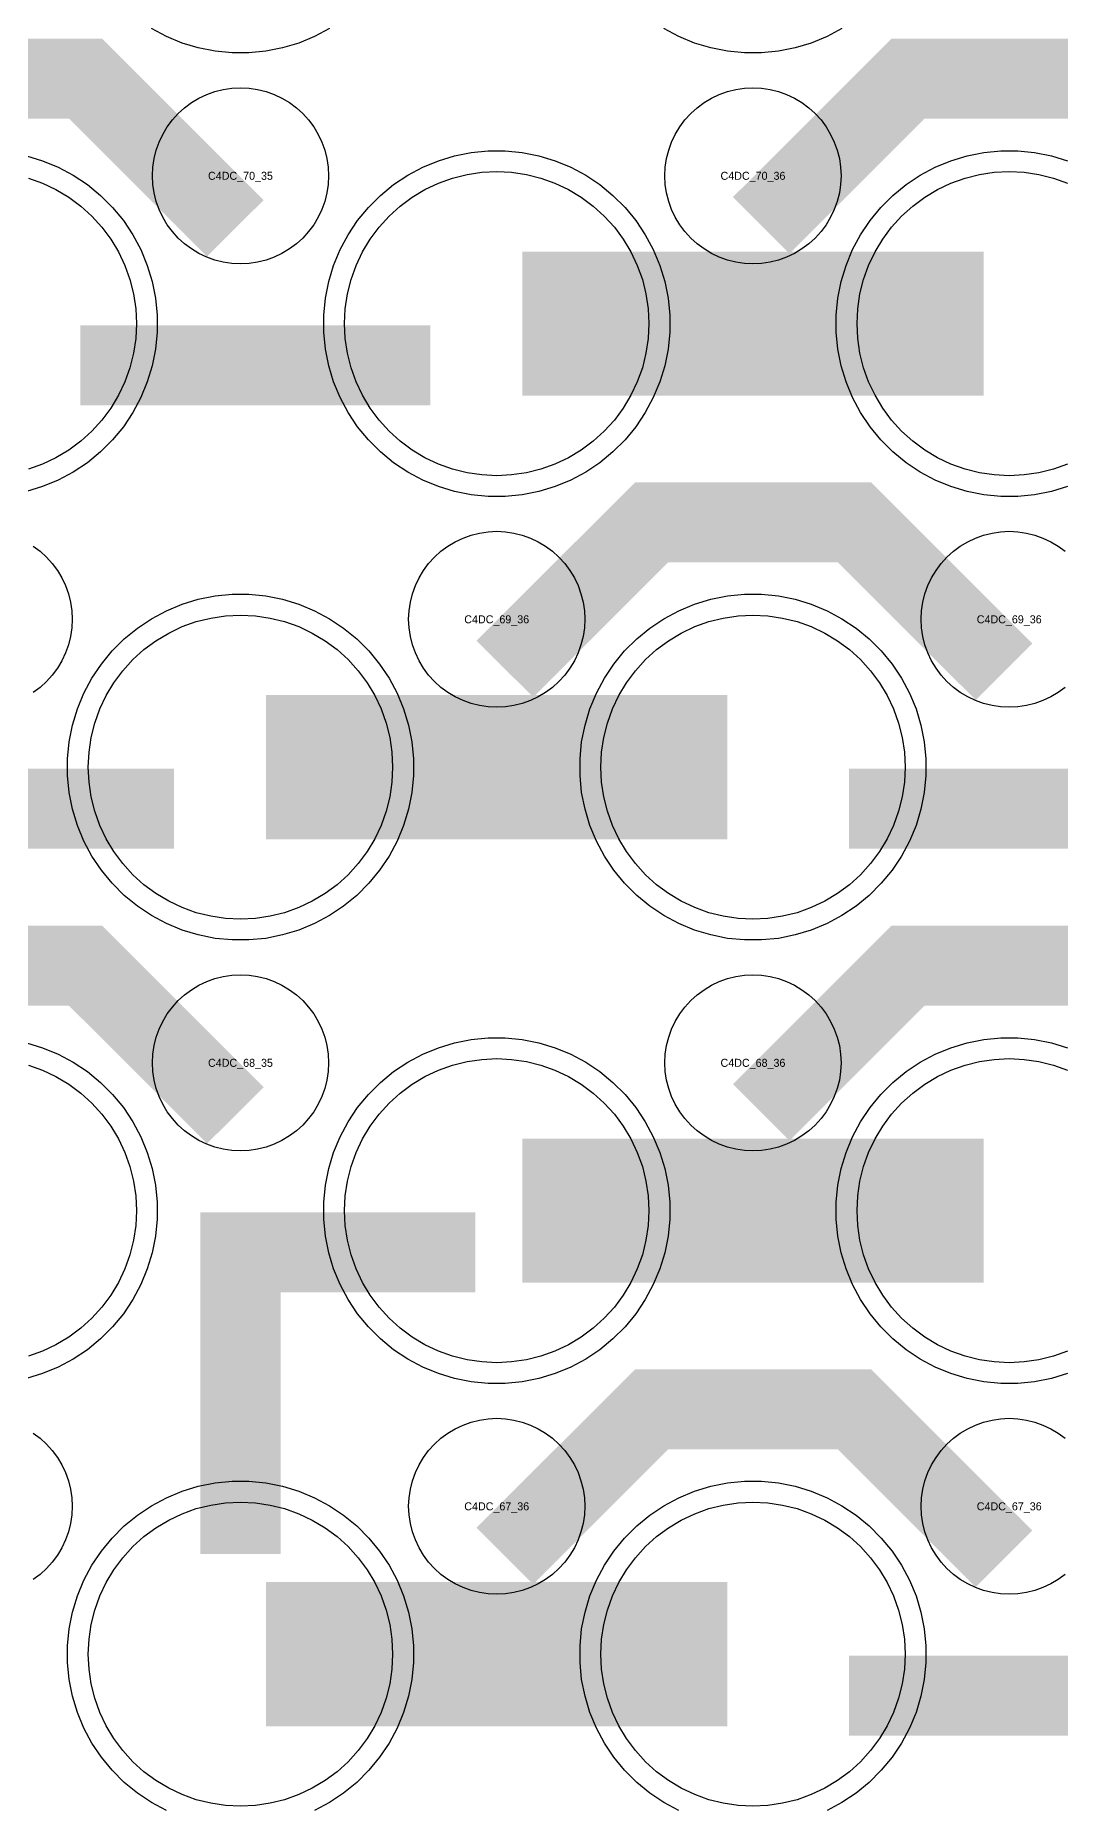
# Model space of a CAD drawing. Extents: x -11880 to 11880, y -14992 to 14992.
# Drawn here: x -624 to -304, y -5604 to -5050 of the extents above; entities that cross this region are included whole.
import ezdxf
from ezdxf.enums import TextEntityAlignment as Align

# ---------------------------------------------------------------- set-up
doc = ezdxf.new("R2010")
doc.units = 0
doc.header["$MEASUREMENT"] = 0
for name, color, linetype in [('GDS_775_DT_237', 138, 'CONTINUOUS'), ('RDL1_FS', 34, 'CONTINUOUS'), ('RDL_BS', 160, 'CONTINUOUS')]:
    doc.layers.add(name, color=color, linetype=linetype)

msp = doc.modelspace()

# ---------------------------------------------------------------- linework, layer by layer
at = {"layer": 'RDL1_FS', "color": 241, "true_color": 0xf7abae}
for points in [[(-480, -5187.589), (-484.657, -5187.36), (-489.268, -5186.676), (-493.791, -5185.544), (-498.181, -5183.972), (-502.395, -5181.98), (-506.395, -5179.582), (-510.14, -5176.804), (-513.594, -5173.674), (-516.724, -5170.22), (-519.502, -5166.475), (-521.9, -5162.475), (-523.892, -5158.261), (-525.464, -5153.871), (-526.596, -5149.348), (-527.28, -5144.737), (-527.509, -5140.08), (-527.28, -5135.423), (-526.596, -5130.812), (-525.464, -5126.289), (-523.892, -5121.899), (-521.9, -5117.685), (-519.502, -5113.685), (-516.724, -5109.94), (-513.594, -5106.486), (-510.14, -5103.356), (-506.395, -5100.578), (-502.395, -5098.18), (-498.181, -5096.188), (-493.791, -5094.616), (-489.268, -5093.484), (-484.657, -5092.8), (-480, -5092.571), (-475.343, -5092.8), (-470.732, -5093.484), (-466.209, -5094.616), (-461.819, -5096.188), (-457.605, -5098.18), (-453.605, -5100.578), (-449.86, -5103.356), (-446.406, -5106.486), (-443.276, -5109.94), (-440.498, -5113.685), (-438.1, -5117.685), (-436.108, -5121.899), (-434.536, -5126.289), (-433.404, -5130.812), (-432.72, -5135.423), (-432.491, -5140.08), (-432.72, -5144.737), (-433.404, -5149.348), (-434.536, -5153.871), (-436.108, -5158.261), (-438.1, -5162.475), (-440.498, -5166.475), (-443.276, -5170.22), (-446.406, -5173.674), (-449.86, -5176.804), (-453.605, -5179.582), (-457.605, -5181.98), (-461.819, -5183.972), (-466.209, -5185.544), (-470.732, -5186.676), (-475.343, -5187.36)], [(-560, -5326.154), (-564.657, -5325.925), (-569.268, -5325.241), (-573.791, -5324.109), (-578.181, -5322.537), (-582.395, -5320.545), (-586.395, -5318.147), (-590.14, -5315.369), (-593.594, -5312.239), (-596.724, -5308.785), (-599.502, -5305.04), (-601.9, -5301.04), (-603.892, -5296.826), (-605.464, -5292.436), (-606.596, -5287.913), (-607.28, -5283.302), (-607.509, -5278.645), (-607.28, -5273.988), (-606.596, -5269.377), (-605.464, -5264.854), (-603.892, -5260.464), (-601.9, -5256.25), (-599.502, -5252.25), (-596.724, -5248.505), (-593.594, -5245.051), (-590.14, -5241.921), (-586.395, -5239.143), (-582.395, -5236.745), (-578.181, -5234.753), (-573.791, -5233.181), (-569.268, -5232.049), (-564.657, -5231.365), (-560, -5231.136), (-555.343, -5231.365), (-550.732, -5232.049), (-546.209, -5233.181), (-541.819, -5234.753), (-537.605, -5236.745), (-533.605, -5239.143), (-529.86, -5241.921), (-526.406, -5245.051), (-523.276, -5248.505), (-520.498, -5252.25), (-518.1, -5256.25), (-516.108, -5260.464), (-514.536, -5264.854), (-513.404, -5269.377), (-512.72, -5273.988), (-512.491, -5278.645), (-512.72, -5283.302), (-513.404, -5287.913), (-514.536, -5292.436), (-516.108, -5296.826), (-518.1, -5301.04), (-520.498, -5305.04), (-523.276, -5308.785), (-526.406, -5312.239), (-529.86, -5315.369), (-533.605, -5318.147), (-537.605, -5320.545), (-541.819, -5322.537), (-546.209, -5324.109), (-550.732, -5325.241), (-555.343, -5325.925)], [(-400, -5326.154), (-404.657, -5325.925), (-409.268, -5325.241), (-413.791, -5324.109), (-418.181, -5322.537), (-422.395, -5320.545), (-426.395, -5318.147), (-430.14, -5315.369), (-433.594, -5312.239), (-436.724, -5308.785), (-439.502, -5305.04), (-441.9, -5301.04), (-443.892, -5296.826), (-445.464, -5292.436), (-446.596, -5287.913), (-447.28, -5283.302), (-447.509, -5278.645), (-447.28, -5273.988), (-446.596, -5269.377), (-445.464, -5264.854), (-443.892, -5260.464), (-441.9, -5256.25), (-439.502, -5252.25), (-436.724, -5248.505), (-433.594, -5245.051), (-430.14, -5241.921), (-426.395, -5239.143), (-422.395, -5236.745), (-418.181, -5234.753), (-413.791, -5233.181), (-409.268, -5232.049), (-404.657, -5231.365), (-400, -5231.136), (-395.343, -5231.365), (-390.732, -5232.049), (-386.209, -5233.181), (-381.819, -5234.753), (-377.605, -5236.745), (-373.605, -5239.143), (-369.86, -5241.921), (-366.406, -5245.051), (-363.276, -5248.505), (-360.498, -5252.25), (-358.1, -5256.25), (-356.108, -5260.464), (-354.536, -5264.854), (-353.404, -5269.377), (-352.72, -5273.988), (-352.491, -5278.645), (-352.72, -5283.302), (-353.404, -5287.913), (-354.536, -5292.436), (-356.108, -5296.826), (-358.1, -5301.04), (-360.498, -5305.04), (-363.276, -5308.785), (-366.406, -5312.239), (-369.86, -5315.369), (-373.605, -5318.147), (-377.605, -5320.545), (-381.819, -5322.537), (-386.209, -5324.109), (-390.732, -5325.241), (-395.343, -5325.925)]]:
    msp.add_lwpolyline(points, close=True, dxfattribs=at)
for points in [[(-301.819, -5183.972), (-306.209, -5185.544), (-310.732, -5186.676), (-315.343, -5187.36), (-320, -5187.589), (-324.657, -5187.36), (-329.268, -5186.676), (-333.791, -5185.544), (-338.181, -5183.972), (-342.395, -5181.98), (-346.395, -5179.582), (-350.14, -5176.804), (-353.594, -5173.674), (-356.724, -5170.22), (-359.502, -5166.475), (-361.9, -5162.475), (-363.892, -5158.261), (-365.464, -5153.871), (-366.596, -5149.348), (-367.28, -5144.737), (-367.509, -5140.08), (-367.28, -5135.423), (-366.596, -5130.812), (-365.464, -5126.289), (-363.892, -5121.899), (-361.9, -5117.685), (-359.502, -5113.685), (-356.724, -5109.94), (-353.594, -5106.486), (-350.14, -5103.356), (-346.395, -5100.578), (-342.395, -5098.18), (-338.181, -5096.188), (-333.791, -5094.616), (-329.268, -5093.484), (-324.657, -5092.8), (-320, -5092.571), (-315.343, -5092.8), (-310.732, -5093.484), (-306.209, -5094.616), (-301.819, -5096.188)], [(-626.209, -5094.616), (-621.819, -5096.188), (-617.605, -5098.18), (-613.605, -5100.578), (-609.86, -5103.356), (-606.406, -5106.486), (-603.276, -5109.94), (-600.498, -5113.685), (-598.1, -5117.685), (-596.108, -5121.899), (-594.536, -5126.289), (-593.404, -5130.812), (-592.72, -5135.423), (-592.491, -5140.08), (-592.72, -5144.737), (-593.404, -5149.348), (-594.536, -5153.871), (-596.108, -5158.261), (-598.1, -5162.475), (-600.498, -5166.475), (-603.276, -5170.22), (-606.406, -5173.674), (-609.86, -5176.804), (-613.605, -5179.582), (-617.605, -5181.98), (-621.819, -5183.972), (-626.209, -5185.544)], [(-626.209, -5371.746), (-621.819, -5373.318), (-617.605, -5375.31), (-613.605, -5377.708), (-609.86, -5380.486), (-606.406, -5383.616), (-603.276, -5387.07), (-600.498, -5390.815), (-598.1, -5394.815), (-596.108, -5399.029), (-594.536, -5403.419), (-593.404, -5407.942), (-592.72, -5412.553), (-592.491, -5417.21), (-592.72, -5421.867), (-593.404, -5426.478), (-594.536, -5431.001), (-596.108, -5435.391), (-598.1, -5439.605), (-600.498, -5443.605), (-603.276, -5447.35), (-606.406, -5450.804), (-609.86, -5453.934), (-613.605, -5456.712), (-617.605, -5459.11), (-621.819, -5461.102), (-626.209, -5462.674)]]:
    msp.add_lwpolyline(points, dxfattribs=at)
for points in [[(-471.998, -5140.08, 45, 45, 0), (-399.998, -5140.08, 45, 45, 0)], [(-399.998, -5140.08, 45, 45, 0), (-327.998, -5140.08, 45, 45, 0)], [(-551.998, -5278.645, 45, 45, 0), (-479.998, -5278.645, 45, 45, 0)], [(-479.998, -5278.645, 45, 45, 0), (-407.998, -5278.645, 45, 45, 0)]]:
    msp.add_lwpolyline(points, format="xyseb", dxfattribs=at)
at = {"layer": 'RDL1_FS'}
for points in [[(-480, -5464.719), (-484.657, -5464.49), (-489.268, -5463.806), (-493.791, -5462.674), (-498.181, -5461.102), (-502.395, -5459.11), (-506.395, -5456.712), (-510.14, -5453.934), (-513.594, -5450.804), (-516.724, -5447.35), (-519.502, -5443.605), (-521.9, -5439.605), (-523.892, -5435.391), (-525.464, -5431.001), (-526.596, -5426.478), (-527.28, -5421.867), (-527.509, -5417.21), (-527.28, -5412.553), (-526.596, -5407.942), (-525.464, -5403.419), (-523.892, -5399.029), (-521.9, -5394.815), (-519.502, -5390.815), (-516.724, -5387.07), (-513.594, -5383.616), (-510.14, -5380.486), (-506.395, -5377.708), (-502.395, -5375.31), (-498.181, -5373.318), (-493.791, -5371.746), (-489.268, -5370.614), (-484.657, -5369.93), (-480, -5369.701), (-475.343, -5369.93), (-470.732, -5370.614), (-466.209, -5371.746), (-461.819, -5373.318), (-457.605, -5375.31), (-453.605, -5377.708), (-449.86, -5380.486), (-446.406, -5383.616), (-443.276, -5387.07), (-440.498, -5390.815), (-438.1, -5394.815), (-436.108, -5399.029), (-434.536, -5403.419), (-433.404, -5407.942), (-432.72, -5412.553), (-432.491, -5417.21), (-432.72, -5421.867), (-433.404, -5426.478), (-434.536, -5431.001), (-436.108, -5435.391), (-438.1, -5439.605), (-440.498, -5443.605), (-443.276, -5447.35), (-446.406, -5450.804), (-449.86, -5453.934), (-453.605, -5456.712), (-457.605, -5459.11), (-461.819, -5461.102), (-466.209, -5462.674), (-470.732, -5463.806), (-475.343, -5464.49)], [(-560, -5603.279), (-564.657, -5603.05), (-569.268, -5602.366), (-573.791, -5601.234), (-578.181, -5599.662), (-582.395, -5597.67), (-586.395, -5595.272), (-590.14, -5592.494), (-593.594, -5589.364), (-596.724, -5585.91), (-599.502, -5582.165), (-601.9, -5578.165), (-603.892, -5573.951), (-605.464, -5569.561), (-606.596, -5565.038), (-607.28, -5560.427), (-607.509, -5555.77), (-607.28, -5551.113), (-606.596, -5546.502), (-605.464, -5541.979), (-603.892, -5537.589), (-601.9, -5533.375), (-599.502, -5529.375), (-596.724, -5525.63), (-593.594, -5522.176), (-590.14, -5519.046), (-586.395, -5516.268), (-582.395, -5513.87), (-578.181, -5511.878), (-573.791, -5510.306), (-569.268, -5509.174), (-564.657, -5508.49), (-560, -5508.261), (-555.343, -5508.49), (-550.732, -5509.174), (-546.209, -5510.306), (-541.819, -5511.878), (-537.605, -5513.87), (-533.605, -5516.268), (-529.86, -5519.046), (-526.406, -5522.176), (-523.276, -5525.63), (-520.498, -5529.375), (-518.1, -5533.375), (-516.108, -5537.589), (-514.536, -5541.979), (-513.404, -5546.502), (-512.72, -5551.113), (-512.491, -5555.77), (-512.72, -5560.427), (-513.404, -5565.038), (-514.536, -5569.561), (-516.108, -5573.951), (-518.1, -5578.165), (-520.498, -5582.165), (-523.276, -5585.91), (-526.406, -5589.364), (-529.86, -5592.494), (-533.605, -5595.272), (-537.605, -5597.67), (-541.819, -5599.662), (-546.209, -5601.234), (-550.732, -5602.366), (-555.343, -5603.05)], [(-400, -5603.279), (-404.657, -5603.05), (-409.268, -5602.366), (-413.791, -5601.234), (-418.181, -5599.662), (-422.395, -5597.67), (-426.395, -5595.272), (-430.14, -5592.494), (-433.594, -5589.364), (-436.724, -5585.91), (-439.502, -5582.165), (-441.9, -5578.165), (-443.892, -5573.951), (-445.464, -5569.561), (-446.596, -5565.038), (-447.28, -5560.427), (-447.509, -5555.77), (-447.28, -5551.113), (-446.596, -5546.502), (-445.464, -5541.979), (-443.892, -5537.589), (-441.9, -5533.375), (-439.502, -5529.375), (-436.724, -5525.63), (-433.594, -5522.176), (-430.14, -5519.046), (-426.395, -5516.268), (-422.395, -5513.87), (-418.181, -5511.878), (-413.791, -5510.306), (-409.268, -5509.174), (-404.657, -5508.49), (-400, -5508.261), (-395.343, -5508.49), (-390.732, -5509.174), (-386.209, -5510.306), (-381.819, -5511.878), (-377.605, -5513.87), (-373.605, -5516.268), (-369.86, -5519.046), (-366.406, -5522.176), (-363.276, -5525.63), (-360.498, -5529.375), (-358.1, -5533.375), (-356.108, -5537.589), (-354.536, -5541.979), (-353.404, -5546.502), (-352.72, -5551.113), (-352.491, -5555.77), (-352.72, -5560.427), (-353.404, -5565.038), (-354.536, -5569.561), (-356.108, -5573.951), (-358.1, -5578.165), (-360.498, -5582.165), (-363.276, -5585.91), (-366.406, -5589.364), (-369.86, -5592.494), (-373.605, -5595.272), (-377.605, -5597.67), (-381.819, -5599.662), (-386.209, -5601.234), (-390.732, -5602.366), (-395.343, -5603.05)]]:
    msp.add_lwpolyline(points, close=True, dxfattribs=at)
msp.add_lwpolyline([(-301.819, -5461.102), (-306.209, -5462.674), (-310.732, -5463.806), (-315.343, -5464.49), (-320, -5464.719), (-324.657, -5464.49), (-329.268, -5463.806), (-333.791, -5462.674), (-338.181, -5461.102), (-342.395, -5459.11), (-346.395, -5456.712), (-350.14, -5453.934), (-353.594, -5450.804), (-356.724, -5447.35), (-359.502, -5443.605), (-361.9, -5439.605), (-363.892, -5435.391), (-365.464, -5431.001), (-366.596, -5426.478), (-367.28, -5421.867), (-367.509, -5417.21), (-367.28, -5412.553), (-366.596, -5407.942), (-365.464, -5403.419), (-363.892, -5399.029), (-361.9, -5394.815), (-359.502, -5390.815), (-356.724, -5387.07), (-353.594, -5383.616), (-350.14, -5380.486), (-346.395, -5377.708), (-342.395, -5375.31), (-338.181, -5373.318), (-333.791, -5371.746), (-329.268, -5370.614), (-324.657, -5369.93), (-320, -5369.701), (-315.343, -5369.93), (-310.732, -5370.614), (-306.209, -5371.746), (-301.819, -5373.318)], dxfattribs=at)
for points in [[(-471.998, -5417.21, 45, 45, 0), (-399.998, -5417.21, 45, 45, 0)], [(-399.998, -5417.21, 45, 45, 0), (-327.998, -5417.21, 45, 45, 0)], [(-551.998, -5555.77, 45, 45, 0), (-479.998, -5555.77, 45, 45, 0)], [(-479.998, -5555.77, 45, 45, 0), (-407.998, -5555.77, 45, 45, 0)]]:
    msp.add_lwpolyline(points, format="xyseb", dxfattribs=at)
at = {"layer": 'RDL_BS'}
for points in [[(-532.223, -5047.898), (-536.885, -5050.39), (-541.795, -5052.421), (-546.835, -5053.952), (-552.062, -5054.998), (-557.356, -5055.515), (-562.644, -5055.515), (-567.938, -5054.998), (-573.165, -5053.952), (-578.205, -5052.421), (-583.115, -5050.39), (-587.777, -5047.898)], [(-372.223, -5047.898), (-376.885, -5050.39), (-381.795, -5052.421), (-386.835, -5053.952), (-392.062, -5054.998), (-397.356, -5055.515), (-402.644, -5055.515), (-407.938, -5054.998), (-413.165, -5053.952), (-418.205, -5052.421), (-423.115, -5050.39), (-427.777, -5047.898)], [(-624.72, -5209.6), (-622.557, -5211.203), (-620.558, -5213.015), (-618.746, -5215.014), (-617.143, -5217.177), (-615.75, -5219.501), (-614.598, -5221.938), (-613.691, -5224.473), (-613.034, -5227.092), (-612.638, -5229.764), (-612.506, -5232.457), (-612.638, -5235.15), (-613.034, -5237.822), (-613.691, -5240.441), (-614.598, -5242.976), (-615.75, -5245.413), (-617.143, -5247.737), (-618.746, -5249.9), (-620.558, -5251.899), (-622.557, -5253.711), (-624.72, -5255.314)], [(-302.557, -5253.711), (-304.72, -5255.314), (-307.044, -5256.707), (-309.481, -5257.859), (-312.016, -5258.766), (-314.635, -5259.423), (-317.307, -5259.819), (-320, -5259.951), (-322.693, -5259.819), (-325.365, -5259.423), (-327.984, -5258.766), (-330.519, -5257.859), (-332.956, -5256.707), (-335.28, -5255.314), (-337.443, -5253.711), (-339.442, -5251.899), (-341.254, -5249.9), (-342.857, -5247.737), (-344.25, -5245.413), (-345.402, -5242.976), (-346.309, -5240.441), (-346.966, -5237.822), (-347.362, -5235.15), (-347.494, -5232.457), (-347.362, -5229.764), (-346.966, -5227.092), (-346.309, -5224.473), (-345.402, -5221.938), (-344.25, -5219.501), (-342.857, -5217.177), (-341.254, -5215.014), (-339.442, -5213.015), (-337.443, -5211.203), (-335.28, -5209.6), (-332.956, -5208.207), (-330.519, -5207.055), (-327.984, -5206.148), (-325.365, -5205.491), (-322.693, -5205.095), (-320, -5204.963), (-317.307, -5205.095), (-314.635, -5205.491), (-312.016, -5206.148), (-309.481, -5207.055), (-307.044, -5208.207), (-304.72, -5209.6), (-302.557, -5211.203)], [(-301.795, -5468.116), (-306.835, -5469.647), (-312.062, -5470.693), (-317.356, -5471.21), (-322.644, -5471.21), (-327.938, -5470.693), (-333.165, -5469.647), (-338.205, -5468.116), (-343.115, -5466.085), (-347.777, -5463.593), (-352.191, -5460.646), (-356.292, -5457.284), (-360.074, -5453.502), (-363.436, -5449.401), (-366.383, -5444.987), (-368.875, -5440.325), (-370.906, -5435.415), (-372.437, -5430.375), (-373.483, -5425.148), (-374, -5419.854), (-374, -5414.566), (-373.483, -5409.272), (-372.437, -5404.045), (-370.906, -5399.005), (-368.875, -5394.095), (-366.383, -5389.433), (-363.436, -5385.019), (-360.074, -5380.918), (-356.292, -5377.136), (-352.191, -5373.774), (-347.777, -5370.827), (-343.115, -5368.335), (-338.205, -5366.304), (-333.165, -5364.773), (-327.938, -5363.727), (-322.644, -5363.21), (-317.356, -5363.21), (-312.062, -5363.727), (-306.835, -5364.773), (-301.795, -5366.304)], [(-624.72, -5486.725), (-622.557, -5488.328), (-620.558, -5490.14), (-618.746, -5492.139), (-617.143, -5494.302), (-615.75, -5496.626), (-614.598, -5499.063), (-613.691, -5501.598), (-613.034, -5504.217), (-612.638, -5506.889), (-612.506, -5509.582), (-612.638, -5512.275), (-613.034, -5514.947), (-613.691, -5517.566), (-614.598, -5520.101), (-615.75, -5522.538), (-617.143, -5524.862), (-618.746, -5527.025), (-620.558, -5529.024), (-622.557, -5530.836), (-624.72, -5532.439)], [(-302.557, -5530.836), (-304.72, -5532.439), (-307.044, -5533.832), (-309.481, -5534.984), (-312.016, -5535.891), (-314.635, -5536.548), (-317.307, -5536.944), (-320, -5537.076), (-322.693, -5536.944), (-325.365, -5536.548), (-327.984, -5535.891), (-330.519, -5534.984), (-332.956, -5533.832), (-335.28, -5532.439), (-337.443, -5530.836), (-339.442, -5529.024), (-341.254, -5527.025), (-342.857, -5524.862), (-344.25, -5522.538), (-345.402, -5520.101), (-346.309, -5517.566), (-346.966, -5514.947), (-347.362, -5512.275), (-347.494, -5509.582), (-347.362, -5506.889), (-346.966, -5504.217), (-346.309, -5501.598), (-345.402, -5499.063), (-344.25, -5496.626), (-342.857, -5494.302), (-341.254, -5492.139), (-339.442, -5490.14), (-337.443, -5488.328), (-335.28, -5486.725), (-332.956, -5485.332), (-330.519, -5484.18), (-327.984, -5483.273), (-325.365, -5482.616), (-322.693, -5482.22), (-320, -5482.088), (-317.307, -5482.22), (-314.635, -5482.616), (-312.016, -5483.273), (-309.481, -5484.18), (-307.044, -5485.332), (-304.72, -5486.725), (-302.557, -5488.328)], [(-583.115, -5604.645), (-587.777, -5602.153), (-592.191, -5599.206), (-596.292, -5595.844), (-600.074, -5592.062), (-603.436, -5587.961), (-606.383, -5583.547), (-608.875, -5578.885), (-610.906, -5573.975), (-612.437, -5568.935), (-613.483, -5563.708), (-614, -5558.414), (-614, -5553.126), (-613.483, -5547.832), (-612.437, -5542.605), (-610.906, -5537.565), (-608.875, -5532.655), (-606.383, -5527.993), (-603.436, -5523.579), (-600.074, -5519.478), (-596.292, -5515.696), (-592.191, -5512.334), (-587.777, -5509.387), (-583.115, -5506.895), (-578.205, -5504.864), (-573.165, -5503.333), (-567.938, -5502.287), (-562.644, -5501.77), (-557.356, -5501.77), (-552.062, -5502.287), (-546.835, -5503.333), (-541.795, -5504.864), (-536.885, -5506.895), (-532.223, -5509.387), (-527.809, -5512.334), (-523.708, -5515.696), (-519.926, -5519.478), (-516.564, -5523.579), (-513.617, -5527.993), (-511.125, -5532.655), (-509.094, -5537.565), (-507.563, -5542.605), (-506.517, -5547.832), (-506, -5553.126), (-506, -5558.414), (-506.517, -5563.708), (-507.563, -5568.935), (-509.094, -5573.975), (-511.125, -5578.885), (-513.617, -5583.547), (-516.564, -5587.961), (-519.926, -5592.062), (-523.708, -5595.844), (-527.809, -5599.206), (-532.223, -5602.153), (-536.885, -5604.645)], [(-423.115, -5604.645), (-427.777, -5602.153), (-432.191, -5599.206), (-436.292, -5595.844), (-440.074, -5592.062), (-443.436, -5587.961), (-446.383, -5583.547), (-448.875, -5578.885), (-450.906, -5573.975), (-452.437, -5568.935), (-453.483, -5563.708), (-454, -5558.414), (-454, -5553.126), (-453.483, -5547.832), (-452.437, -5542.605), (-450.906, -5537.565), (-448.875, -5532.655), (-446.383, -5527.993), (-443.436, -5523.579), (-440.074, -5519.478), (-436.292, -5515.696), (-432.191, -5512.334), (-427.777, -5509.387), (-423.115, -5506.895), (-418.205, -5504.864), (-413.165, -5503.333), (-407.938, -5502.287), (-402.644, -5501.77), (-397.356, -5501.77), (-392.062, -5502.287), (-386.835, -5503.333), (-381.795, -5504.864), (-376.885, -5506.895), (-372.223, -5509.387), (-367.809, -5512.334), (-363.708, -5515.696), (-359.926, -5519.478), (-356.564, -5523.579), (-353.617, -5527.993), (-351.125, -5532.655), (-349.094, -5537.565), (-347.563, -5542.605), (-346.517, -5547.832), (-346, -5553.126), (-346, -5558.414), (-346.517, -5563.708), (-347.563, -5568.935), (-349.094, -5573.975), (-351.125, -5578.885), (-353.617, -5583.547), (-356.564, -5587.961), (-359.926, -5592.062), (-363.708, -5595.844), (-367.809, -5599.206), (-372.223, -5602.153), (-376.885, -5604.645)]]:
    msp.add_lwpolyline(points, dxfattribs=at)
for points in [[(-561.599, -5110.293, 25, 25, 0), (-608.313, -5063.579, 25, 25, 0), (-638.071, -5063.579, 25, 25, 0)], [(-397.438, -5109.394, 25, 25, 0), (-351.623, -5063.579, 25, 25, 0), (-318.07, -5063.579, 25, 25, 0)], [(-241.599, -5110.293, 25, 25, 0), (-288.313, -5063.579, 25, 25, 0), (-318.071, -5063.579, 25, 25, 0)], [(-477.438, -5247.959, 25, 25, 0), (-431.623, -5202.144, 25, 25, 0), (-398.07, -5202.144, 25, 25, 0)], [(-321.599, -5248.858, 25, 25, 0), (-368.313, -5202.144, 25, 25, 0), (-398.071, -5202.144, 25, 25, 0)], [(-561.599, -5387.423, 25, 25, 0), (-608.313, -5340.709, 25, 25, 0), (-638.071, -5340.709, 25, 25, 0)], [(-397.438, -5386.524, 25, 25, 0), (-351.623, -5340.709, 25, 25, 0), (-318.07, -5340.709, 25, 25, 0)], [(-241.599, -5387.423, 25, 25, 0), (-288.313, -5340.709, 25, 25, 0), (-318.071, -5340.709, 25, 25, 0)], [(-560, -5524.495, 25, 25, 0), (-560, -5417.718, 25, 25, 0)], [(-572.5, -5430.218, 25, 25, 0), (-486.667, -5430.218, 25, 25, 0)], [(-532.944, -5430.218, 25, 25, 0), (-491.74, -5430.218, 25, 25, 0)], [(-560, -5448.187, 25, 25, 0), (-560, -5493.807, 25, 25, 0)], [(-477.438, -5525.084, 25, 25, 0), (-431.623, -5479.269, 25, 25, 0), (-398.07, -5479.269, 25, 25, 0)], [(-321.599, -5525.983, 25, 25, 0), (-368.313, -5479.269, 25, 25, 0), (-398.071, -5479.269, 25, 25, 0)], [(-369.984, -5568.783, 25, 25, 0), (-260.719, -5568.783, 25, 25, 0)]]:
    msp.add_lwpolyline(points, format="xyseb", dxfattribs=at)
for points in [[(-560, -5121.386), (-562.693, -5121.254), (-565.365, -5120.858), (-567.984, -5120.201), (-570.519, -5119.294), (-572.956, -5118.142), (-575.28, -5116.749), (-577.443, -5115.146), (-579.442, -5113.334), (-581.254, -5111.335), (-582.857, -5109.172), (-584.25, -5106.848), (-585.402, -5104.411), (-586.309, -5101.876), (-586.966, -5099.257), (-587.362, -5096.585), (-587.494, -5093.892), (-587.362, -5091.199), (-586.966, -5088.527), (-586.309, -5085.908), (-585.402, -5083.373), (-584.25, -5080.936), (-582.857, -5078.612), (-581.254, -5076.449), (-579.442, -5074.45), (-577.443, -5072.638), (-575.28, -5071.035), (-572.956, -5069.642), (-570.519, -5068.49), (-567.984, -5067.583), (-565.365, -5066.926), (-562.693, -5066.53), (-560, -5066.398), (-557.307, -5066.53), (-554.635, -5066.926), (-552.016, -5067.583), (-549.481, -5068.49), (-547.044, -5069.642), (-544.72, -5071.035), (-542.557, -5072.638), (-540.558, -5074.45), (-538.746, -5076.449), (-537.143, -5078.612), (-535.75, -5080.936), (-534.598, -5083.373), (-533.691, -5085.908), (-533.034, -5088.527), (-532.638, -5091.199), (-532.506, -5093.892), (-532.638, -5096.585), (-533.034, -5099.257), (-533.691, -5101.876), (-534.598, -5104.411), (-535.75, -5106.848), (-537.143, -5109.172), (-538.746, -5111.335), (-540.558, -5113.334), (-542.557, -5115.146), (-544.72, -5116.749), (-547.044, -5118.142), (-549.481, -5119.294), (-552.016, -5120.201), (-554.635, -5120.858), (-557.307, -5121.254)], [(-400, -5121.386), (-402.693, -5121.254), (-405.365, -5120.858), (-407.984, -5120.201), (-410.519, -5119.294), (-412.956, -5118.142), (-415.28, -5116.749), (-417.443, -5115.146), (-419.442, -5113.334), (-421.254, -5111.335), (-422.857, -5109.172), (-424.25, -5106.848), (-425.402, -5104.411), (-426.309, -5101.876), (-426.966, -5099.257), (-427.362, -5096.585), (-427.494, -5093.892), (-427.362, -5091.199), (-426.966, -5088.527), (-426.309, -5085.908), (-425.402, -5083.373), (-424.25, -5080.936), (-422.857, -5078.612), (-421.254, -5076.449), (-419.442, -5074.45), (-417.443, -5072.638), (-415.28, -5071.035), (-412.956, -5069.642), (-410.519, -5068.49), (-407.984, -5067.583), (-405.365, -5066.926), (-402.693, -5066.53), (-400, -5066.398), (-397.307, -5066.53), (-394.635, -5066.926), (-392.016, -5067.583), (-389.481, -5068.49), (-387.044, -5069.642), (-384.72, -5071.035), (-382.557, -5072.638), (-380.558, -5074.45), (-378.746, -5076.449), (-377.143, -5078.612), (-375.75, -5080.936), (-374.598, -5083.373), (-373.691, -5085.908), (-373.034, -5088.527), (-372.638, -5091.199), (-372.506, -5093.892), (-372.638, -5096.585), (-373.034, -5099.257), (-373.691, -5101.876), (-374.598, -5104.411), (-375.75, -5106.848), (-377.143, -5109.172), (-378.746, -5111.335), (-380.558, -5113.334), (-382.557, -5115.146), (-384.72, -5116.749), (-387.044, -5118.142), (-389.481, -5119.294), (-392.016, -5120.201), (-394.635, -5120.858), (-397.307, -5121.254)], [(-480, -5259.951), (-482.693, -5259.819), (-485.365, -5259.423), (-487.984, -5258.766), (-490.519, -5257.859), (-492.956, -5256.707), (-495.28, -5255.314), (-497.443, -5253.711), (-499.442, -5251.899), (-501.254, -5249.9), (-502.857, -5247.737), (-504.25, -5245.413), (-505.402, -5242.976), (-506.309, -5240.441), (-506.966, -5237.822), (-507.362, -5235.15), (-507.494, -5232.457), (-507.362, -5229.764), (-506.966, -5227.092), (-506.309, -5224.473), (-505.402, -5221.938), (-504.25, -5219.501), (-502.857, -5217.177), (-501.254, -5215.014), (-499.442, -5213.015), (-497.443, -5211.203), (-495.28, -5209.6), (-492.956, -5208.207), (-490.519, -5207.055), (-487.984, -5206.148), (-485.365, -5205.491), (-482.693, -5205.095), (-480, -5204.963), (-477.307, -5205.095), (-474.635, -5205.491), (-472.016, -5206.148), (-469.481, -5207.055), (-467.044, -5208.207), (-464.72, -5209.6), (-462.557, -5211.203), (-460.558, -5213.015), (-458.746, -5215.014), (-457.143, -5217.177), (-455.75, -5219.501), (-454.598, -5221.938), (-453.691, -5224.473), (-453.034, -5227.092), (-452.638, -5229.764), (-452.506, -5232.457), (-452.638, -5235.15), (-453.034, -5237.822), (-453.691, -5240.441), (-454.598, -5242.976), (-455.75, -5245.413), (-457.143, -5247.737), (-458.746, -5249.9), (-460.558, -5251.899), (-462.557, -5253.711), (-464.72, -5255.314), (-467.044, -5256.707), (-469.481, -5257.859), (-472.016, -5258.766), (-474.635, -5259.423), (-477.307, -5259.819)], [(-560, -5398.516), (-562.693, -5398.384), (-565.365, -5397.988), (-567.984, -5397.331), (-570.519, -5396.424), (-572.956, -5395.272), (-575.28, -5393.879), (-577.443, -5392.276), (-579.442, -5390.464), (-581.254, -5388.465), (-582.857, -5386.302), (-584.25, -5383.978), (-585.402, -5381.541), (-586.309, -5379.006), (-586.966, -5376.387), (-587.362, -5373.715), (-587.494, -5371.022), (-587.362, -5368.329), (-586.966, -5365.657), (-586.309, -5363.038), (-585.402, -5360.503), (-584.25, -5358.066), (-582.857, -5355.742), (-581.254, -5353.579), (-579.442, -5351.58), (-577.443, -5349.768), (-575.28, -5348.165), (-572.956, -5346.772), (-570.519, -5345.62), (-567.984, -5344.713), (-565.365, -5344.056), (-562.693, -5343.66), (-560, -5343.528), (-557.307, -5343.66), (-554.635, -5344.056), (-552.016, -5344.713), (-549.481, -5345.62), (-547.044, -5346.772), (-544.72, -5348.165), (-542.557, -5349.768), (-540.558, -5351.58), (-538.746, -5353.579), (-537.143, -5355.742), (-535.75, -5358.066), (-534.598, -5360.503), (-533.691, -5363.038), (-533.034, -5365.657), (-532.638, -5368.329), (-532.506, -5371.022), (-532.638, -5373.715), (-533.034, -5376.387), (-533.691, -5379.006), (-534.598, -5381.541), (-535.75, -5383.978), (-537.143, -5386.302), (-538.746, -5388.465), (-540.558, -5390.464), (-542.557, -5392.276), (-544.72, -5393.879), (-547.044, -5395.272), (-549.481, -5396.424), (-552.016, -5397.331), (-554.635, -5397.988), (-557.307, -5398.384)], [(-400, -5398.516), (-402.693, -5398.384), (-405.365, -5397.988), (-407.984, -5397.331), (-410.519, -5396.424), (-412.956, -5395.272), (-415.28, -5393.879), (-417.443, -5392.276), (-419.442, -5390.464), (-421.254, -5388.465), (-422.857, -5386.302), (-424.25, -5383.978), (-425.402, -5381.541), (-426.309, -5379.006), (-426.966, -5376.387), (-427.362, -5373.715), (-427.494, -5371.022), (-427.362, -5368.329), (-426.966, -5365.657), (-426.309, -5363.038), (-425.402, -5360.503), (-424.25, -5358.066), (-422.857, -5355.742), (-421.254, -5353.579), (-419.442, -5351.58), (-417.443, -5349.768), (-415.28, -5348.165), (-412.956, -5346.772), (-410.519, -5345.62), (-407.984, -5344.713), (-405.365, -5344.056), (-402.693, -5343.66), (-400, -5343.528), (-397.307, -5343.66), (-394.635, -5344.056), (-392.016, -5344.713), (-389.481, -5345.62), (-387.044, -5346.772), (-384.72, -5348.165), (-382.557, -5349.768), (-380.558, -5351.58), (-378.746, -5353.579), (-377.143, -5355.742), (-375.75, -5358.066), (-374.598, -5360.503), (-373.691, -5363.038), (-373.034, -5365.657), (-372.638, -5368.329), (-372.506, -5371.022), (-372.638, -5373.715), (-373.034, -5376.387), (-373.691, -5379.006), (-374.598, -5381.541), (-375.75, -5383.978), (-377.143, -5386.302), (-378.746, -5388.465), (-380.558, -5390.464), (-382.557, -5392.276), (-384.72, -5393.879), (-387.044, -5395.272), (-389.481, -5396.424), (-392.016, -5397.331), (-394.635, -5397.988), (-397.307, -5398.384)], [(-482.644, -5471.21), (-487.938, -5470.693), (-493.165, -5469.647), (-498.205, -5468.116), (-503.115, -5466.085), (-507.777, -5463.593), (-512.191, -5460.646), (-516.292, -5457.284), (-520.074, -5453.502), (-523.436, -5449.401), (-526.383, -5444.987), (-528.875, -5440.325), (-530.906, -5435.415), (-532.437, -5430.375), (-533.483, -5425.148), (-534, -5419.854), (-534, -5414.566), (-533.483, -5409.272), (-532.437, -5404.045), (-530.906, -5399.005), (-528.875, -5394.095), (-526.383, -5389.433), (-523.436, -5385.019), (-520.074, -5380.918), (-516.292, -5377.136), (-512.191, -5373.774), (-507.777, -5370.827), (-503.115, -5368.335), (-498.205, -5366.304), (-493.165, -5364.773), (-487.938, -5363.727), (-482.644, -5363.21), (-477.356, -5363.21), (-472.062, -5363.727), (-466.835, -5364.773), (-461.795, -5366.304), (-456.885, -5368.335), (-452.223, -5370.827), (-447.809, -5373.774), (-443.708, -5377.136), (-439.926, -5380.918), (-436.564, -5385.019), (-433.617, -5389.433), (-431.125, -5394.095), (-429.094, -5399.005), (-427.563, -5404.045), (-426.517, -5409.272), (-426, -5414.566), (-426, -5419.854), (-426.517, -5425.148), (-427.563, -5430.375), (-429.094, -5435.415), (-431.125, -5440.325), (-433.617, -5444.987), (-436.564, -5449.401), (-439.926, -5453.502), (-443.708, -5457.284), (-447.809, -5460.646), (-452.223, -5463.593), (-456.885, -5466.085), (-461.795, -5468.116), (-466.835, -5469.647), (-472.062, -5470.693), (-477.356, -5471.21)], [(-480, -5537.076), (-482.693, -5536.944), (-485.365, -5536.548), (-487.984, -5535.891), (-490.519, -5534.984), (-492.956, -5533.832), (-495.28, -5532.439), (-497.443, -5530.836), (-499.442, -5529.024), (-501.254, -5527.025), (-502.857, -5524.862), (-504.25, -5522.538), (-505.402, -5520.101), (-506.309, -5517.566), (-506.966, -5514.947), (-507.362, -5512.275), (-507.494, -5509.582), (-507.362, -5506.889), (-506.966, -5504.217), (-506.309, -5501.598), (-505.402, -5499.063), (-504.25, -5496.626), (-502.857, -5494.302), (-501.254, -5492.139), (-499.442, -5490.14), (-497.443, -5488.328), (-495.28, -5486.725), (-492.956, -5485.332), (-490.519, -5484.18), (-487.984, -5483.273), (-485.365, -5482.616), (-482.693, -5482.22), (-480, -5482.088), (-477.307, -5482.22), (-474.635, -5482.616), (-472.016, -5483.273), (-469.481, -5484.18), (-467.044, -5485.332), (-464.72, -5486.725), (-462.557, -5488.328), (-460.558, -5490.14), (-458.746, -5492.139), (-457.143, -5494.302), (-455.75, -5496.626), (-454.598, -5499.063), (-453.691, -5501.598), (-453.034, -5504.217), (-452.638, -5506.889), (-452.506, -5509.582), (-452.638, -5512.275), (-453.034, -5514.947), (-453.691, -5517.566), (-454.598, -5520.101), (-455.75, -5522.538), (-457.143, -5524.862), (-458.746, -5527.025), (-460.558, -5529.024), (-462.557, -5530.836), (-464.72, -5532.439), (-467.044, -5533.832), (-469.481, -5534.984), (-472.016, -5535.891), (-474.635, -5536.548), (-477.307, -5536.944)]]:
    msp.add_lwpolyline(points, close=True, dxfattribs=at)
at = {"layer": 'RDL_BS', "color": 241, "true_color": 0xf7abae}
for points in [[(-626.835, -5087.643), (-621.795, -5089.174), (-616.885, -5091.205), (-612.223, -5093.697), (-607.809, -5096.644), (-603.708, -5100.006), (-599.926, -5103.788), (-596.564, -5107.889), (-593.617, -5112.303), (-591.125, -5116.965), (-589.094, -5121.875), (-587.563, -5126.915), (-586.517, -5132.142), (-586, -5137.436), (-586, -5142.724), (-586.517, -5148.018), (-587.563, -5153.245), (-589.094, -5158.285), (-591.125, -5163.195), (-593.617, -5167.857), (-596.564, -5172.271), (-599.926, -5176.372), (-603.708, -5180.154), (-607.809, -5183.516), (-612.223, -5186.463), (-616.885, -5188.955), (-621.795, -5190.986), (-626.835, -5192.517)], [(-301.795, -5190.986), (-306.835, -5192.517), (-312.062, -5193.563), (-317.356, -5194.08), (-322.644, -5194.08), (-327.938, -5193.563), (-333.165, -5192.517), (-338.205, -5190.986), (-343.115, -5188.955), (-347.777, -5186.463), (-352.191, -5183.516), (-356.292, -5180.154), (-360.074, -5176.372), (-363.436, -5172.271), (-366.383, -5167.857), (-368.875, -5163.195), (-370.906, -5158.285), (-372.437, -5153.245), (-373.483, -5148.018), (-374, -5142.724), (-374, -5137.436), (-373.483, -5132.142), (-372.437, -5126.915), (-370.906, -5121.875), (-368.875, -5116.965), (-366.383, -5112.303), (-363.436, -5107.889), (-360.074, -5103.788), (-356.292, -5100.006), (-352.191, -5096.644), (-347.777, -5093.697), (-343.115, -5091.205), (-338.205, -5089.174), (-333.165, -5087.643), (-327.938, -5086.597), (-322.644, -5086.08), (-317.356, -5086.08), (-312.062, -5086.597), (-306.835, -5087.643), (-301.795, -5089.174)], [(-626.835, -5364.773), (-621.795, -5366.304), (-616.885, -5368.335), (-612.223, -5370.827), (-607.809, -5373.774), (-603.708, -5377.136), (-599.926, -5380.918), (-596.564, -5385.019), (-593.617, -5389.433), (-591.125, -5394.095), (-589.094, -5399.005), (-587.563, -5404.045), (-586.517, -5409.272), (-586, -5414.566), (-586, -5419.854), (-586.517, -5425.148), (-587.563, -5430.375), (-589.094, -5435.415), (-591.125, -5440.325), (-593.617, -5444.987), (-596.564, -5449.401), (-599.926, -5453.502), (-603.708, -5457.284), (-607.809, -5460.646), (-612.223, -5463.593), (-616.885, -5466.085), (-621.795, -5468.116), (-626.835, -5469.647)]]:
    msp.add_lwpolyline(points, dxfattribs=at)
for points in [[(-482.644, -5194.08), (-487.938, -5193.563), (-493.165, -5192.517), (-498.205, -5190.986), (-503.115, -5188.955), (-507.777, -5186.463), (-512.191, -5183.516), (-516.292, -5180.154), (-520.074, -5176.372), (-523.436, -5172.271), (-526.383, -5167.857), (-528.875, -5163.195), (-530.906, -5158.285), (-532.437, -5153.245), (-533.483, -5148.018), (-534, -5142.724), (-534, -5137.436), (-533.483, -5132.142), (-532.437, -5126.915), (-530.906, -5121.875), (-528.875, -5116.965), (-526.383, -5112.303), (-523.436, -5107.889), (-520.074, -5103.788), (-516.292, -5100.006), (-512.191, -5096.644), (-507.777, -5093.697), (-503.115, -5091.205), (-498.205, -5089.174), (-493.165, -5087.643), (-487.938, -5086.597), (-482.644, -5086.08), (-477.356, -5086.08), (-472.062, -5086.597), (-466.835, -5087.643), (-461.795, -5089.174), (-456.885, -5091.205), (-452.223, -5093.697), (-447.809, -5096.644), (-443.708, -5100.006), (-439.926, -5103.788), (-436.564, -5107.889), (-433.617, -5112.303), (-431.125, -5116.965), (-429.094, -5121.875), (-427.563, -5126.915), (-426.517, -5132.142), (-426, -5137.436), (-426, -5142.724), (-426.517, -5148.018), (-427.563, -5153.245), (-429.094, -5158.285), (-431.125, -5163.195), (-433.617, -5167.857), (-436.564, -5172.271), (-439.926, -5176.372), (-443.708, -5180.154), (-447.809, -5183.516), (-452.223, -5186.463), (-456.885, -5188.955), (-461.795, -5190.986), (-466.835, -5192.517), (-472.062, -5193.563), (-477.356, -5194.08)], [(-562.644, -5332.645), (-567.938, -5332.128), (-573.165, -5331.082), (-578.205, -5329.551), (-583.115, -5327.52), (-587.777, -5325.028), (-592.191, -5322.081), (-596.292, -5318.719), (-600.074, -5314.937), (-603.436, -5310.836), (-606.383, -5306.422), (-608.875, -5301.76), (-610.906, -5296.85), (-612.437, -5291.81), (-613.483, -5286.583), (-614, -5281.289), (-614, -5276.001), (-613.483, -5270.707), (-612.437, -5265.48), (-610.906, -5260.44), (-608.875, -5255.53), (-606.383, -5250.868), (-603.436, -5246.454), (-600.074, -5242.353), (-596.292, -5238.571), (-592.191, -5235.209), (-587.777, -5232.262), (-583.115, -5229.77), (-578.205, -5227.739), (-573.165, -5226.208), (-567.938, -5225.162), (-562.644, -5224.645), (-557.356, -5224.645), (-552.062, -5225.162), (-546.835, -5226.208), (-541.795, -5227.739), (-536.885, -5229.77), (-532.223, -5232.262), (-527.809, -5235.209), (-523.708, -5238.571), (-519.926, -5242.353), (-516.564, -5246.454), (-513.617, -5250.868), (-511.125, -5255.53), (-509.094, -5260.44), (-507.563, -5265.48), (-506.517, -5270.707), (-506, -5276.001), (-506, -5281.289), (-506.517, -5286.583), (-507.563, -5291.81), (-509.094, -5296.85), (-511.125, -5301.76), (-513.617, -5306.422), (-516.564, -5310.836), (-519.926, -5314.937), (-523.708, -5318.719), (-527.809, -5322.081), (-532.223, -5325.028), (-536.885, -5327.52), (-541.795, -5329.551), (-546.835, -5331.082), (-552.062, -5332.128), (-557.356, -5332.645)], [(-402.644, -5332.645), (-407.938, -5332.128), (-413.165, -5331.082), (-418.205, -5329.551), (-423.115, -5327.52), (-427.777, -5325.028), (-432.191, -5322.081), (-436.292, -5318.719), (-440.074, -5314.937), (-443.436, -5310.836), (-446.383, -5306.422), (-448.875, -5301.76), (-450.906, -5296.85), (-452.437, -5291.81), (-453.483, -5286.583), (-454, -5281.289), (-454, -5276.001), (-453.483, -5270.707), (-452.437, -5265.48), (-450.906, -5260.44), (-448.875, -5255.53), (-446.383, -5250.868), (-443.436, -5246.454), (-440.074, -5242.353), (-436.292, -5238.571), (-432.191, -5235.209), (-427.777, -5232.262), (-423.115, -5229.77), (-418.205, -5227.739), (-413.165, -5226.208), (-407.938, -5225.162), (-402.644, -5224.645), (-397.356, -5224.645), (-392.062, -5225.162), (-386.835, -5226.208), (-381.795, -5227.739), (-376.885, -5229.77), (-372.223, -5232.262), (-367.809, -5235.209), (-363.708, -5238.571), (-359.926, -5242.353), (-356.564, -5246.454), (-353.617, -5250.868), (-351.125, -5255.53), (-349.094, -5260.44), (-347.563, -5265.48), (-346.517, -5270.707), (-346, -5276.001), (-346, -5281.289), (-346.517, -5286.583), (-347.563, -5291.81), (-349.094, -5296.85), (-351.125, -5301.76), (-353.617, -5306.422), (-356.564, -5310.836), (-359.926, -5314.937), (-363.708, -5318.719), (-367.809, -5322.081), (-372.223, -5325.028), (-376.885, -5327.52), (-381.795, -5329.551), (-386.835, -5331.082), (-392.062, -5332.128), (-397.356, -5332.645)]]:
    msp.add_lwpolyline(points, close=True, dxfattribs=at)
for points in [[(-609.984, -5153.093, 25, 25, 0), (-500.719, -5153.093, 25, 25, 0)], [(-689.984, -5291.658, 25, 25, 0), (-580.719, -5291.658, 25, 25, 0)], [(-369.984, -5291.658, 25, 25, 0), (-260.719, -5291.658, 25, 25, 0)]]:
    msp.add_lwpolyline(points, format="xyseb", dxfattribs=at)

# ---------------------------------------------------------------- texts
at = {"layer": 'GDS_775_DT_237'}
for s, p in [('C4DC_70_35', (-560, -5093.892)), ('C4DC_70_35', (-560, -5093.892)), ('C4DC_70_36', (-400, -5093.892)), ('C4DC_70_36', (-400, -5093.892)), ('C4DC_69_36', (-480, -5232.457)), ('C4DC_69_36', (-480, -5232.457)), ('C4DC_69_36', (-320, -5232.457)), ('C4DC_69_36', (-320, -5232.457)), ('C4DC_68_35', (-560, -5371.022)), ('C4DC_68_35', (-560, -5371.022)), ('C4DC_68_36', (-400, -5371.022)), ('C4DC_68_36', (-400, -5371.022)), ('C4DC_67_36', (-480, -5509.582)), ('C4DC_67_36', (-480, -5509.582)), ('C4DC_67_36', (-320, -5509.582)), ('C4DC_67_36', (-320, -5509.582))]:
    msp.add_text(s, height=2.5, dxfattribs=at).set_placement(p, align=Align.MIDDLE_CENTER)

doc.saveas('drawing.dxf')
